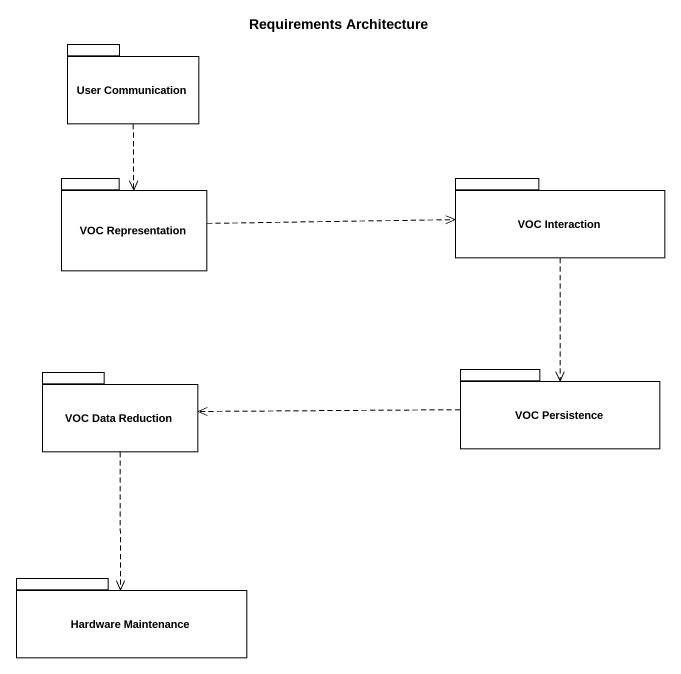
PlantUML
@startuml
title Requirements Architecture
package "User Communication" as User_Communication {
}
package "VOC Representation" as VOC_Representation {
}
package "VOC Interaction" as VOC_Interaction {
}
package "VOC Data Reduction" as VOC_Data_Reduction {
}
package "VOC Persistence" as VOC_Persistence {
}
package "Hardware Maintenance" as Hardware_Maintenance {
}
User_Communication ..> VOC_Representation
VOC_Representation .right.> VOC_Interaction
VOC_Interaction ..> VOC_Persistence
VOC_Data_Reduction ..> Hardware_Maintenance
VOC_Persistence .left.> VOC_Data_Reduction
@enduml
